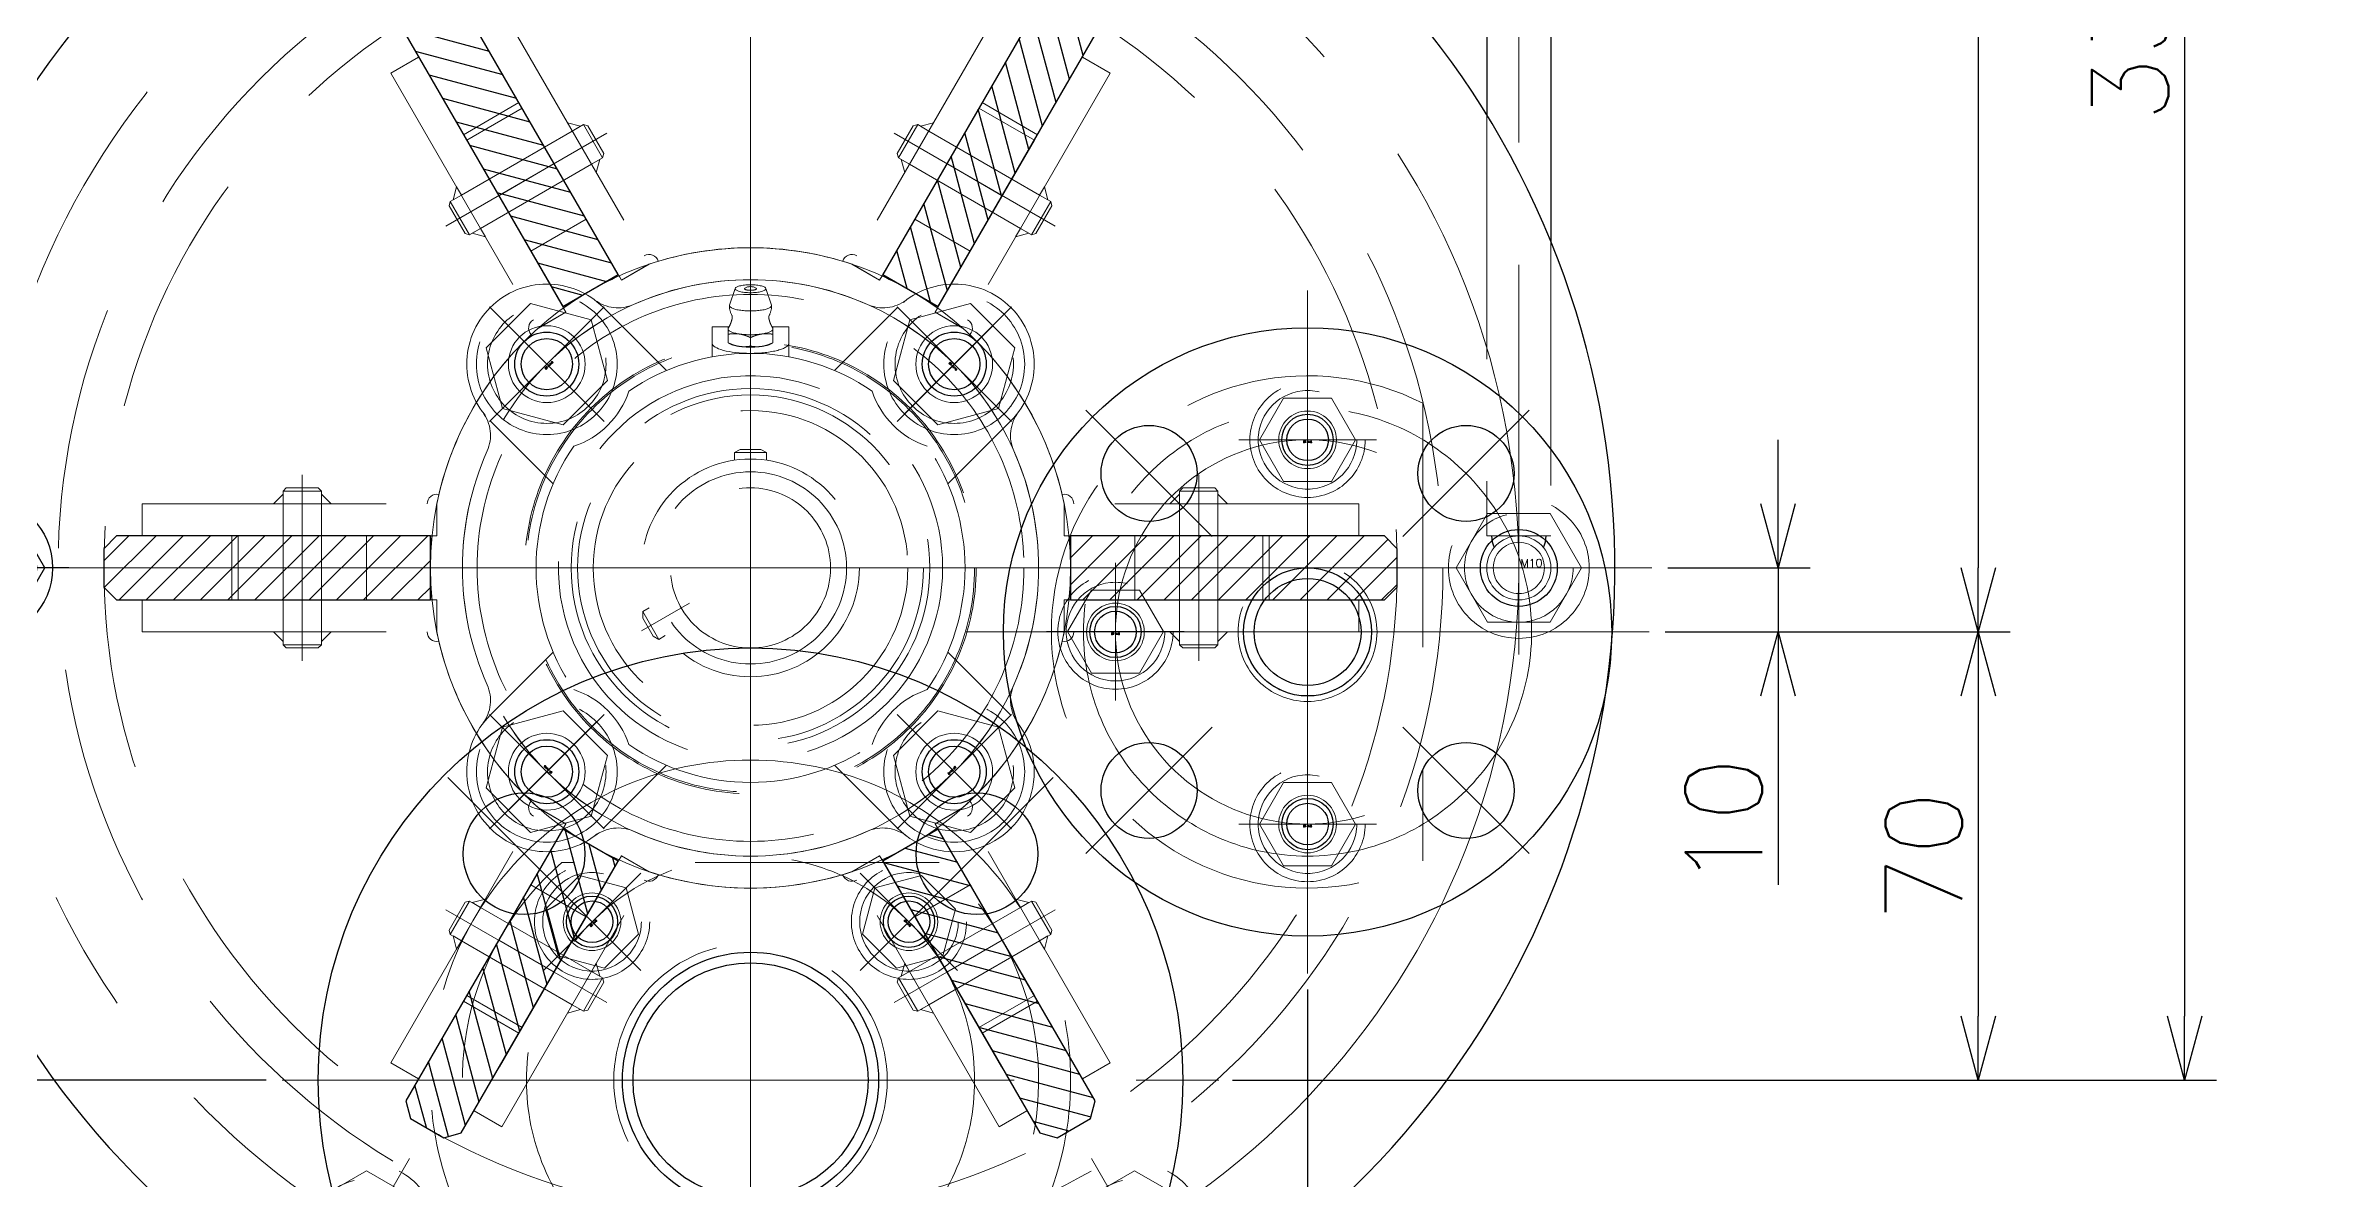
# Model space of a CAD drawing. Header units: millimetres. Extents: x -16130 to 36813, y -8099 to 27484.
# Drawn here: x 19218.2 to 19571.6, y 12844.3 to 13021.3 of the extents above; entities that cross this region are included whole.
import ezdxf
from ezdxf import colors
from ezdxf.entities.mleader import LeaderData, LeaderLine
from ezdxf.enums import TextEntityAlignment as Align
from ezdxf.math import Vec2, Vec3

# ---------------------------------------------------------------- set-up
doc = ezdxf.new("R2010")
doc.units = ezdxf.units.MM
doc.header["$LTSCALE"] = 6
doc.header["$PDMODE"] = 99
doc.header["$PDSIZE"] = 1
doc.linetypes.add('CENTER2', pattern=[28.575, 19.05, -3.175, 3.175, -3.175])
doc.linetypes.add('HIDDEN', pattern=[9.525, 6.35, -3.175])
for name, color, linetype, lineweight in [('01_NORMAL', 7, 'Continuous', 25), ('04_HIDDEN', 2, 'HIDDEN', 13), ('05_CENTER', 4, 'CENTER2', 13), ('08_DIM', 3, 'Continuous', 13)]:
    doc.layers.add(name, color=color, linetype=linetype, lineweight=lineweight)
doc.layers.add('10_DRAFT', color=8, linetype='Continuous', lineweight=0, plot=False)
doc.styles.add('KSS_TXT', font='txt.shx', dxfattribs={"bigfont": 'extfont2.shx'})
doc.styles.add('KSS_TXT_L', font='txt.shx', dxfattribs={"height": 3, "bigfont": 'extfont2.shx'})
doc.styles.get("Standard").update_dxf_attribs({"font": 'txt.shx', "bigfont": 'extfont2.shx'})
doc.dimstyles.new('KSS_DIM', dxfattribs={"dimtxt": 3, "dimasz": 2.5, "dimexe": 1.25, "dimexo": 0.625, "dimtad": 1, "dimdsep": 46, "dimtxsty": 'KSS_TXT', "dimblk": 'OPEN30', "dimcen": 0, "dimazin": 2, "dimtfac": 0.75, "dimtmove": 0, "dimatfit": 3, "dimldrblk": 'OPEN30', "dimfxl": 1, "dimtolj": 1, "dimarcsym": 0})

# ---------------------------------------------------------------- blocks, each defined once
blk = doc.blocks.new('AM_BALLOON1')
at = {"transparency": 16777216}
blk.add_circle((0, 0), 5, dxfattribs=at)
blk.add_attdef('B_NUMBER', text='', height=3, dxfattribs=at).set_placement((0, 0), align=Align.MIDDLE_CENTER)
blk = doc.blocks.new('_OPEN')
at = {"color": 0, "linetype": 'ByBlock'}
for p, q in [((-1, 0.167), (0, 0)), ((0, 0), (-1, -0.167)), ((0, 0), (-1, 0))]:
    blk.add_line(p, q, dxfattribs=at)
blk = doc.blocks.new('A$C44D50F2E_1_1_1')
at = {"layer": '05_CENTER'}
blk.add_line((0, 548.68), (0, 140), dxfattribs=at)
at = {"layer": '10_DRAFT'}
blk.add_line((6, 140), (-6, 140), dxfattribs=at)
blk = doc.blocks.new('A$C4A8F1EB2_1_1_1')
at = {"color": 0}
for centre, radius in [((-31.82, 31.82), 5), ((-31.82, 31.82), 4), ((31.82, 31.82), 5), ((31.82, 31.82), 4), ((87, 20), 4), ((87, 20), 3.25), ((120, 0), 6), ((57, -10), 4), ((57, -10), 3.25), ((-31.82, -31.82), 5), ((-31.82, -31.82), 4), ((31.82, -31.82), 5), ((31.82, -31.82), 4), ((87, -40), 4), ((87, -40), 3.25), ((-24.75, -55.25), 4), ((-24.75, -55.25), 4), ((-24.75, -55.25), 3.25), ((-24.75, -55.25), 3.25), ((24.75, -55.25), 4), ((24.75, -55.25), 4), ((24.75, -55.25), 3.25), ((24.75, -55.25), 3.25)]:
    blk.add_circle(centre, radius, dxfattribs=at)
blk.add_arc((0, 0), 135, 291.7037, 248.2963, dxfattribs=at)
at = {"layer": '04_HIDDEN'}
for centre, radius in [((0, 0), 101), ((0, 0), 35.25), ((87, -10), 10), ((0, -80), 20), ((0, -80), 20)]:
    blk.add_circle(centre, radius, dxfattribs=at)
at = {"layer": '05_CENTER'}
for p, q in [((0, 140.79), (0, -140.79)), ((-25.92, 25.92), (-37.72, 37.72)), ((37.72, 37.72), (25.92, 25.92)), ((87, -46.92), (87, 26.92)), ((-140.79, 0), (140.79, 0)), ((135.66, 0), (129.34, 0)), ((49.96, -10), (100, -10)), ((-25.92, -25.92), (-37.72, -37.72)), ((37.72, -37.72), (25.92, -25.92)), ((-29.94, -50.06), (-19.56, -60.44)), ((-29.94, -50.06), (-19.56, -60.44)), ((29.94, -50.06), (19.56, -60.44)), ((29.94, -50.06), (19.56, -60.44)), ((-40, -80), (40, -80)), ((-40, -80), (40, -80))]:
    blk.add_line(p, q, dxfattribs=at)
for centre, radius in [((0, 0), 120), ((0, 0), 45), ((0, -80), 35), ((0, -80), 35)]:
    blk.add_circle(centre, radius, dxfattribs=at)
blk.add_arc((87, -10), 30, 68.9919, 291.0081, dxfattribs=at)
blk = doc.blocks.new('A$C684B73BF')
at = {"color": 0}
for centre, radius in [((0, 0), 67.5), ((-35.36, 35.36), 9.5), ((35.36, 35.36), 9.5), ((0, 0), 20), ((0, 0), 18.35), ((-35.36, -35.36), 9.5), ((35.36, -35.36), 9.5)]:
    blk.add_circle(centre, radius, dxfattribs=at)
at = {"layer": '04_HIDDEN'}
blk.add_line((29.48, 34), (-29.48, 34), dxfattribs=at)
for centre, radius in [((-24.75, 24.75), 4.5), ((24.75, 24.75), 4.5), ((0, 0), 21.35), ((-24.75, -24.75), 4.5), ((24.75, -24.75), 4.5)]:
    blk.add_circle(centre, radius, dxfattribs=at)
blk.add_arc((0, 0), 45, 130.9261, 49.0739, dxfattribs=at)
at = {"layer": '05_CENTER'}
for p, q in [((0, 73.14), (0, -73.14)), ((-23.43, 23.43), (-47.28, 47.28)), ((23.43, 23.43), (47.28, 47.28)), ((-29.94, 29.94), (-19.56, 19.56)), ((29.94, 29.94), (19.56, 19.56)), ((-73.14, 0), (73.14, 0)), ((-29.94, -29.94), (-19.56, -19.56)), ((29.94, -29.94), (19.56, -19.56)), ((-23.43, -23.43), (-47.28, -47.28)), ((23.43, -23.43), (47.28, -47.28))]:
    blk.add_line(p, q, dxfattribs=at)
for radius in [50, 35]:
    blk.add_circle((0, 0), radius, dxfattribs=at)
blk = doc.blocks.new('A$C67FD2836_1_1_1_1')
at = {"color": 0, "linetype": 'CENTER2'}
for p, q in [((0, -10.75), (0, 10.75)), ((-10.75, 0), (10.75, 0))]:
    blk.add_line(p, q, dxfattribs=at)
at = {"color": 0}
for p, q in [((-7.51, 0), (-3.75, 6.5)), ((-3.75, 6.5), (3.75, 6.5)), ((3.75, 6.5), (7.51, 0)), ((-3.75, -6.5), (-7.51, 0)), ((7.51, 0), (3.75, -6.5)), ((3.75, -6.5), (-3.75, -6.5))]:
    blk.add_line(p, q, dxfattribs=at)
for radius in [9, 7.7]:
    blk.add_circle((0, 0), radius, dxfattribs=at)
at = {"layer": '10_DRAFT', "style": 'KSS_TXT_L'}
blk.add_text('BT-M8', height=0.3, dxfattribs=at).set_placement((-0.69, -0.48))
blk = doc.blocks.new('A$C684BE6B5')
blk.add_blockref('A$C684B73BF', (0, 0))
at = {"layer": '04_HIDDEN'}
for p, rotation in [((-24.75, 24.75), 44.99999999999999), ((24.75, 24.75), 314.9999999999999), ((-24.75, -24.75), 135), ((24.75, -24.75), 225)]:
    blk.add_blockref('A$C67FD2836_1_1_1_1', p, dxfattribs=dict(at, rotation=rotation))
blk = doc.blocks.new('A$C23CC2856_1_1_1')
at = {"color": 0}
for radius in [108.15, 101]:
    blk.add_circle((0, 0), radius, dxfattribs=at)
at = {"layer": '10_DRAFT'}
for p, q in [((0, -5.06), (0, 5.06)), ((5.06, 0), (-5.06, 0))]:
    blk.add_line(p, q, dxfattribs=at)
blk = doc.blocks.new('MUCFC205a')
at = {"color": 0, "linetype": 'CENTER2'}
for p, q in [((0, -50), (0, 50)), ((-24.04, 24.04), (-39.6, 39.6)), ((24.04, 24.04), (39.6, 39.6)), ((50, 0), (-50, 0)), ((-17.05, -9.84), (-9.52, -5.49)), ((-24.04, -24.04), (-39.6, -39.6)), ((24.04, -24.04), (39.6, -39.6))]:
    blk.add_line(p, q, dxfattribs=at)
at = {"color": 0}
for p, q in [((-2.39, 43.64), (-3.29, 41.05)), ((2.39, 43.64), (3.29, 41.05)), ((-13.14, 30.82), (-22.98, 40.66)), ((22.98, 40.66), (13.14, 30.82)), ((-6, 37.65), (-6, 35.11)), ((-6, 37.65), (-3.34, 37.65)), ((-3.38, 37.59), (-3.5, 37.53)), ((-3.5, 36.48), (-3.5, 35.15)), ((0, 34.63), (0, 35.96)), ((3.34, 37.65), (6, 37.65)), ((3.38, 37.59), (3.5, 37.53)), ((3.5, 36.48), (3.5, 35.15)), ((6, 35.11), (6, 37.65)), ((-6, 32.96), (-6, 35.11)), ((-3.1, 34.96), (-3.5, 35.15)), ((3.1, 34.96), (3.5, 35.15)), ((6, 32.96), (6, 35.11)), ((-40.66, 22.98), (-30.82, 13.14)), ((30.82, 13.14), (40.66, 22.98)), ((-1.63, 18.5), (-2.5, 18)), ((2.5, 18), (-2.5, 18)), ((-2.5, 16.82), (-2.5, 18)), ((1.63, 18.5), (-1.63, 18.5)), ((1.63, 18.5), (2.5, 18)), ((2.5, 16.82), (2.5, 18)), ((-15.81, -6.24), (-16.84, -6.83)), ((-16.84, -6.83), (-14.34, -11.17)), ((-16.84, -7.83), (-16.84, -6.83)), ((-16.84, -7.83), (-15.2, -10.67)), ((-13.31, -10.57), (-14.34, -11.17)), ((-30.82, -13.14), (-40.66, -22.98)), ((-15.2, -10.67), (-14.34, -11.17)), ((40.66, -22.98), (30.82, -13.14)), ((-22.98, -40.66), (-13.14, -30.82)), ((13.14, -30.82), (22.98, -40.66))]:
    blk.add_line(p, q, dxfattribs=at)
for centre, radius in [((-31.82, 31.82), 6), ((31.82, 31.82), 6), ((0, 0), 30), ((0, 0), 28), ((0, 0), 27), ((0, 0), 24.57), ((0, 0), 24.57), ((0, 0), 17), ((0, 0), 12.5), ((-31.82, -31.82), 6), ((31.82, -31.82), 6)]:
    blk.add_circle(centre, radius, dxfattribs=at)
for centre, radius, start, end in [((-31.82, 31.82), 12.5, 45, 225), ((0, 0), 45, 66.0482, 113.9518), ((0, 42.34), 1.59, 57.1014, 122.8986), ((31.82, 31.82), 12.5, 315, 135), ((-20.7, 46.61), 6, 233.0704, 293.9518), ((0, 40.98), 3.3, 180, 208.5437), ((0, 40.98), 3.3, 331.4563, 0), ((20.7, 46.61), 6, 246.0482, 306.9296), ((0, 0), 33.5, 90, 124.5508), ((0, 0), 33.5, 55.4492, 90), ((-31.82, 31.82), 13.5, 288.2532, 341.7468), ((31.82, 31.82), 13.5, 198.2532, 251.7468), ((-46.61, 20.7), 6, 336.0482, 36.9296), ((46.61, 20.7), 6, 143.0704, 203.9518), ((0, 0), 45, 156.0482, 203.9518), ((0, 0), 33.5, 145.4492, 214.5508), ((0, 0), 33.5, 325.4492, 34.5508), ((0, 0), 45, 336.0482, 23.9518), ((-46.61, -20.7), 6, 323.0704, 23.9518), ((-31.82, -31.82), 13.5, 18.2532, 71.7468), ((31.82, -31.82), 13.5, 108.2532, 161.7468), ((46.61, -20.7), 6, 156.0482, 216.9296), ((-31.82, -31.82), 12.5, 135, 315), ((31.82, -31.82), 12.5, 225, 45), ((0, 0), 33.5, 235.4492, 304.5508), ((-20.7, -46.61), 6, 66.0482, 126.9296), ((0, 0), 45, 246.0482, 293.9518), ((20.7, -46.61), 6, 53.0704, 113.9518)]:
    blk.add_arc(centre, radius, start, end, dxfattribs=at)
at = {"color": 0, "linetype": 'CENTER2'}
for start, end in [(120.9593, 149.0407), (30.9593, 59.0407), (210.9593, 239.0407), (300.9593, 329.0407)]:
    blk.add_arc((0, 0), 45, start, end, dxfattribs=at)
at = {"color": 0}
blk.add_ellipse((0, 43.59), major_axis=(-2.4, 0), ratio=0.258819, dxfattribs=at)
for centre, major_axis, ratio, start_param, end_param in [((0, 43.59), (0.929, 0), 0.258819, 2.761004, 6.663774), ((0, 40.98), (3.3, 0), 0.258819, 3.052157, 6.372621), ((0, 37.31), (-3.5, 0), 0.258819, 6.132626, 6.283185), ((0, 37.31), (-3.5, 0), 0.258819, 0, 1.047198), ((0, 37.31), (3.5, 0), 0.258819, 4.18879, 5.235988), ((0, 37.31), (3.5, 0), 0.258819, 5.235988, 6.283185), ((0, 37.31), (3.5, 0), 0.258819, 0, 0.150559), ((0, 35.11), (-6, 0), 0.267949, 0, 1.570796), ((0, 35.38), (-3.5, 0), 0.258819, 0.48262, 1.047198), ((0, 35.38), (-3.5, 0), 0.258819, 1.047198, 2.094395), ((0, 35.11), (-6, 0), 0.267949, 1.570796, 3.141593), ((0, 35.38), (-3.5, 0), 0.258819, 2.094395, 2.658973)]:
    blk.add_ellipse(centre, major_axis=major_axis, ratio=ratio, start_param=start_param, end_param=end_param, dxfattribs=at)
for points, knots in [([(-2.85, 39.04), (-2.87, 38.91), (-2.91, 38.79), (-2.97, 38.55), (-3.01, 38.43), (-3.09, 38.21), (-3.13, 38.1), (-3.22, 37.9), (-3.27, 37.8), (-3.36, 37.62), (-3.41, 37.53), (-3.46, 37.44)], [3.19538698, 3.19538698, 3.19538698, 3.19538698, 3.21474001, 3.21474001, 3.23409304, 3.23409304, 3.25344607, 3.25344607, 3.2727991, 3.2727991, 3.29215213, 3.29215213, 3.29215213, 3.29215213]), ([(-2.9, 39.4), (-2.89, 39.39), (-2.88, 39.37), (-2.87, 39.33), (-2.86, 39.3), (-2.85, 39.25), (-2.84, 39.23), (-2.84, 39.17), (-2.84, 39.15), (-2.84, 39.09), (-2.84, 39.06), (-2.85, 39.04)], [3.0017286, 3.0017286, 3.0017286, 3.0017286, 3.0404603, 3.0404603, 3.079192, 3.079192, 3.1179236, 3.1179236, 3.1566553, 3.1566553, 3.195387, 3.195387, 3.195387, 3.195387]), ([(2.85, 39.04), (2.84, 39.06), (2.84, 39.09), (2.84, 39.15), (2.84, 39.17), (2.84, 39.23), (2.85, 39.25), (2.86, 39.3), (2.87, 39.33), (2.88, 39.37), (2.89, 39.39), (2.9, 39.4)], [6.229391, 6.229391, 6.229391, 6.229391, 6.2681226, 6.2681226, 6.3068543, 6.3068543, 6.345586, 6.345586, 6.3843177, 6.3843177, 6.4230493, 6.4230493, 6.4230493, 6.4230493]), ([(3.46, 37.44), (3.41, 37.53), (3.36, 37.62), (3.27, 37.8), (3.22, 37.9), (3.13, 38.1), (3.09, 38.21), (3.01, 38.43), (2.97, 38.55), (2.91, 38.79), (2.87, 38.91), (2.85, 39.04)], [6.13262583, 6.13262583, 6.13262583, 6.13262583, 6.15197886, 6.15197886, 6.17133189, 6.17133189, 6.19068492, 6.19068492, 6.21003795, 6.21003795, 6.22939098, 6.22939098, 6.22939098, 6.22939098])]:
    blk.add_open_spline(points, degree=3, knots=knots, dxfattribs=at)
for points, weights in [([(-3.5, 37.31), (-3.5, 37.53), (-3.5, 37.53)], [1, 1.06569749337, 1.06692339932]), ([(-3.5, 36.48), (-3.5, 37.06), (-3.5, 37.31)], [1.06657306684, 1.07194812406, 1]), ([(-1.75, 36.52), (-2.56, 36.64), (-3.5, 36.48)], [1, 1.07194812406, 1.06657306684]), ([(0, 35.96), (-0.94, 36.4), (-1.75, 36.52)], [1.06657306684, 1.07194812406, 1]), ([(1.75, 36.52), (0.94, 36.4), (0, 35.96)], [1, 1.07194812406, 1.06657306684]), ([(3.5, 36.48), (2.56, 36.64), (1.75, 36.52)], [1.06657306684, 1.07194812406, 1]), ([(3.5, 37.53), (3.5, 37.53), (3.5, 37.31)], [1.06692339932, 1.06569749337, 1]), ([(3.5, 37.31), (3.5, 37.06), (3.5, 36.48)], [1, 1.07194812406, 1.06657306684]), ([(-3.5, 35.15), (-3.5, 35.15), (-3.5, 35.15)], [1.06692339932, 1.0670400352, 1.06657306684]), ([(-3.5, 35.15), (-2.56, 34.71), (-1.75, 34.59)], [1.06657306684, 1.07194812406, 1]), ([(-1.75, 34.59), (-0.94, 34.47), (0, 34.63)], [1, 1.07194812406, 1.06657306684]), ([(0, 34.63), (0.94, 34.47), (1.75, 34.59)], [1.06657306684, 1.07194812406, 1]), ([(1.75, 34.59), (2.56, 34.71), (3.5, 35.15)], [1, 1.07194812406, 1.06657306684]), ([(3.5, 35.15), (3.5, 35.15), (3.5, 35.15)], [1.06657306684, 1.0670400352, 1.06692339932])]:
    blk.add_rational_spline(points, weights, degree=2, dxfattribs=at)
at = {"layer": '04_HIDDEN', "color": 0}
blk.add_circle((0, 0), 35, dxfattribs=at)
blk = doc.blocks.new('A$C491655AE_1_1_1_1')
at = {"color": 0, "linetype": 'CENTER2'}
for p, q in [((0, -12.64), (0, 12.64)), ((-12.64, 0), (12.64, 0))]:
    blk.add_line(p, q, dxfattribs=at)
at = {"color": 0}
for p, q in [((-9.81, 0), (-4.91, 8.5)), ((-4.91, 8.5), (4.91, 8.5)), ((4.91, 8.5), (9.81, 0)), ((-4.91, -8.5), (-9.81, 0)), ((9.81, 0), (4.91, -8.5)), ((4.91, -8.5), (-4.91, -8.5))]:
    blk.add_line(p, q, dxfattribs=at)
for radius in [11, 9.25]:
    blk.add_circle((0, 0), radius, dxfattribs=at)
at = {"layer": '10_DRAFT', "style": 'KSS_TXT_L'}
blk.add_text('BT-M10', height=0.3, dxfattribs=at).set_placement((-0.7, -0.54))
blk = doc.blocks.new('A$C684BE7D9')
at = {"color": 4}
blk.add_blockref('MUCFC205a', (0, 0), dxfattribs=at)
for p, rotation in [((-31.82, 31.82), 44.99999999999999), ((31.82, 31.82), 315), ((-31.82, -31.82), 135), ((31.82, -31.82), 225)]:
    blk.add_blockref('A$C491655AE_1_1_1_1', p, dxfattribs=dict(rotation=rotation))
blk = doc.blocks.new('A$C1B8C3DF9_1_1_1')
at = {"color": 0}
for p, q in [((-27.84, 68.22), (-26.11, 69.22)), ((-26.11, 69.22), (-23.11, 64.02)), ((-25.42, 69.04), (-26.11, 69.22)), ((-25.42, 69.04), (-22.92, 64.71)), ((25.42, 69.04), (22.92, 64.71)), ((26.11, 69.22), (23.11, 64.02)), ((25.42, 69.04), (26.11, 69.22)), ((27.84, 68.22), (26.11, 69.22)), ((-23.11, 64.02), (-24.84, 63.02)), ((-23.11, 64.02), (-22.92, 64.71)), ((23.11, 64.02), (22.92, 64.71)), ((23.11, 64.02), (24.84, 63.02)), ((-47.08, 56.54), (-46.89, 57.22)), ((-45.16, 58.22), (-46.89, 57.22)), ((-46.89, 57.22), (-43.89, 52.02)), ((46.89, 57.22), (43.89, 52.02)), ((45.16, 58.22), (46.89, 57.22)), ((47.08, 56.54), (46.89, 57.22)), ((-47.08, 56.54), (-44.58, 52.21)), ((-43.89, 52.02), (-42.16, 53.02)), ((43.89, 52.02), (42.16, 53.02)), ((47.08, 56.54), (44.58, 52.21)), ((-43.89, 52.02), (-44.58, 52.21)), ((43.89, 52.02), (44.58, 52.21)), ((-20.17, 44.94), (-15.88, 47.41)), ((20.17, 44.94), (15.88, 47.41)), ((-20.54, 45.58), (-20.17, 44.94)), ((20.54, 45.58), (20.17, 44.94)), ((-28.83, 39.94), (-33.12, 37.46)), ((-29.2, 40.58), (-28.83, 39.94)), ((29.2, 40.58), (28.83, 39.94)), ((28.83, 39.94), (33.12, 37.46)), ((-72.5, 12.5), (-73, 12)), ((-73, 10), (-73, 12)), ((-73, 12), (-67, 12)), ((-72.5, 12.5), (-67.5, 12.5)), ((-67, 12), (-67.5, 12.5)), ((-67, 12), (-67, 10)), ((67, 12), (67.5, 12.5)), ((73, 12), (67, 12)), ((67, 12), (67, 10)), ((72.5, 12.5), (67.5, 12.5)), ((72.5, 12.5), (73, 12)), ((73, 10), (73, 12)), ((-49, 5), (-49, 9.95)), ((49, 5), (49, 9.95)), ((-49.75, 5), (-49, 5)), ((49.75, 5), (49, 5)), ((-49.75, -5), (-49, -5)), ((-49, -5), (-49, -9.95)), ((49.75, -5), (49, -5)), ((49, -5), (49, -9.95)), ((-73, -10), (-73, -12)), ((-67, -12), (-67, -10)), ((67, -12), (67, -10)), ((73, -10), (73, -12)), ((-72.5, -12.5), (-73, -12)), ((-73, -12), (-67, -12)), ((-72.5, -12.5), (-67.5, -12.5)), ((-67, -12), (-67.5, -12.5)), ((73, -12), (67, -12)), ((67, -12), (67.5, -12.5)), ((72.5, -12.5), (67.5, -12.5)), ((72.5, -12.5), (73, -12)), ((-28.83, -39.94), (-33.12, -37.46)), ((28.83, -39.94), (33.12, -37.46)), ((-29.2, -40.58), (-28.83, -39.94)), ((29.2, -40.58), (28.83, -39.94)), ((-20.54, -45.58), (-20.17, -44.94)), ((-20.17, -44.94), (-15.88, -47.41)), ((20.17, -44.94), (15.88, -47.41)), ((20.54, -45.58), (20.17, -44.94)), ((-47.08, -56.54), (-44.58, -52.21)), ((-46.89, -57.22), (-43.89, -52.02)), ((-43.89, -52.02), (-44.58, -52.21)), ((-43.89, -52.02), (-42.16, -53.02)), ((43.89, -52.02), (42.16, -53.02)), ((46.89, -57.22), (43.89, -52.02)), ((43.89, -52.02), (44.58, -52.21)), ((47.08, -56.54), (44.58, -52.21)), ((-47.08, -56.54), (-46.89, -57.22)), ((47.08, -56.54), (46.89, -57.22)), ((-45.16, -58.22), (-46.89, -57.22)), ((45.16, -58.22), (46.89, -57.22)), ((-23.11, -64.02), (-24.84, -63.02)), ((23.11, -64.02), (24.84, -63.02)), ((-26.11, -69.22), (-23.11, -64.02)), ((-25.42, -69.04), (-22.92, -64.71)), ((-23.11, -64.02), (-22.92, -64.71)), ((23.11, -64.02), (22.92, -64.71)), ((25.42, -69.04), (22.92, -64.71)), ((26.11, -69.22), (23.11, -64.02)), ((-27.84, -68.22), (-26.11, -69.22)), ((-25.42, -69.04), (-26.11, -69.22)), ((25.42, -69.04), (26.11, -69.22)), ((27.84, -68.22), (26.11, -69.22))]:
    blk.add_line(p, q, dxfattribs=at)
for points in [[(-15.84, 47.44), (-20.17, 44.94), (-43.17, 84.77), (-38.84, 87.27)], [(15.84, 47.44), (20.17, 44.94), (43.17, 84.77), (38.84, 87.27)], [(-33.16, 37.44), (-28.83, 39.94), (-51.83, 79.77), (-56.16, 77.27)], [(33.16, 37.44), (28.83, 39.94), (51.83, 79.77), (56.16, 77.27)], [(-49, 10), (-49, 5), (-95, 5), (-95, 10)], [(49, 10), (49, 5), (95, 5), (95, 10)], [(-49, -10), (-49, -5), (-95, -5), (-95, -10)], [(49, -10), (49, -5), (95, -5), (95, -10)], [(-33.16, -37.44), (-28.83, -39.94), (-51.83, -79.77), (-56.16, -77.27)], [(33.16, -37.44), (28.83, -39.94), (51.83, -79.77), (56.16, -77.27)], [(-15.84, -47.44), (-20.17, -44.94), (-43.17, -84.77), (-38.84, -87.27)], [(15.84, -47.44), (20.17, -44.94), (43.17, -84.77), (38.84, -87.27)]]:
    blk.add_lwpolyline(points, close=True, dxfattribs=at)
blk.add_circle((0, 0), 12.5, dxfattribs=at)
for start, end in [(71.4783, 108.5217), (114.2613, 125.7387), (54.2613, 65.7387), (131.4783, 168.5217), (11.4783, 48.5217), (174.2613, 185.7387), (354.2613, 5.7387), (191.4783, 228.5217), (311.4783, 348.5217), (234.2613, 245.7387), (294.2613, 305.7387), (251.4783, 288.5217)]:
    blk.add_arc((0, 0), 50, start, end, dxfattribs=at)
at = {"layer": '04_HIDDEN'}
for p, q in [((-27.84, 68.22), (-45.16, 58.22)), ((45.16, 58.22), (27.84, 68.22)), ((-24.84, 63.02), (-42.16, 53.02)), ((42.16, 53.02), (24.84, 63.02)), ((-73, 10), (-73, -10)), ((-67, 10), (-67, -10)), ((67, -10), (67, 10)), ((73, -10), (73, 10)), ((-42.16, -53.02), (-24.84, -63.02)), ((24.84, -63.02), (42.16, -53.02)), ((-45.16, -58.22), (-27.84, -68.22)), ((27.84, -68.22), (45.16, -58.22))]:
    blk.add_line(p, q, dxfattribs=at)
for points in [[(-25.67, 54.46), (-35.67, 71.78), (-44.33, 66.78), (-34.33, 49.46)], [(34.33, 49.46), (44.33, 66.78), (35.67, 71.78), (25.67, 54.46)], [(-60, 5), (-80, 5), (-80, -5), (-60, -5)], [(60, -5), (80, -5), (80, 5), (60, 5)], [(-34.33, -49.46), (-44.33, -66.78), (-35.67, -71.78), (-25.67, -54.46)], [(25.67, -54.46), (35.67, -71.78), (44.33, -66.78), (34.33, -49.46)]]:
    blk.add_lwpolyline(points, close=True, dxfattribs=at)
for radius in [42.7, 15]:
    blk.add_circle((0, 0), radius, dxfattribs=at)
at = {"layer": '05_CENTER'}
for p, q in [((-47.56, 53.37), (-22.44, 67.88)), ((22.44, 67.88), (47.56, 53.37)), ((0, -57.56), (0, 57.56)), ((-70, -14.51), (-70, 14.51)), ((70, 14.51), (70, -14.51)), ((101.89, 0), (-101.89, 0)), ((-22.44, -67.88), (-47.56, -53.37)), ((47.56, -53.37), (22.44, -67.88))]:
    blk.add_line(p, q, dxfattribs=at)
at = {"layer": '08_DIM'}
for points in [[(-27.84, 68.22), (-28.59, 69.52), (-28.59, 69.52), (-26.54, 68.97)], [(27.84, 68.22), (28.59, 69.52), (28.59, 69.52), (26.54, 68.97)], [(-24.84, 63.02), (-24.09, 61.72), (-24.09, 61.72), (-23.54, 63.77)], [(24.84, 63.02), (24.09, 61.72), (24.09, 61.72), (23.54, 63.77)], [(-45.16, 58.22), (-45.91, 59.52), (-45.91, 59.52), (-46.46, 57.47)], [(45.16, 58.22), (45.91, 59.52), (45.91, 59.52), (46.46, 57.47)], [(-42.16, 53.02), (-41.41, 51.72), (-41.41, 51.72), (-43.46, 52.27)], [(42.16, 53.02), (41.41, 51.72), (41.41, 51.72), (43.46, 52.27)], [(-73, 10), (-74.5, 10), (-74.5, 10), (-73, 11.5)], [(-67, 10), (-65.5, 10), (-65.5, 10), (-67, 11.5)], [(67, 10), (65.5, 10), (65.5, 10), (67, 11.5)], [(73, 10), (74.5, 10), (74.5, 10), (73, 11.5)], [(-73, -10), (-74.5, -10), (-74.5, -10), (-73, -11.5)], [(-67, -10), (-65.5, -10), (-65.5, -10), (-67, -11.5)], [(67, -10), (65.5, -10), (65.5, -10), (67, -11.5)], [(73, -10), (74.5, -10), (74.5, -10), (73, -11.5)], [(-42.16, -53.02), (-41.41, -51.72), (-41.41, -51.72), (-43.46, -52.27)], [(42.16, -53.02), (41.41, -51.72), (41.41, -51.72), (43.46, -52.27)], [(-45.16, -58.22), (-45.91, -59.52), (-45.91, -59.52), (-46.46, -57.47)], [(45.16, -58.22), (45.91, -59.52), (45.91, -59.52), (46.46, -57.47)], [(-24.84, -63.02), (-24.09, -61.72), (-24.09, -61.72), (-23.54, -63.77)], [(24.84, -63.02), (24.09, -61.72), (24.09, -61.72), (23.54, -63.77)], [(-27.84, -68.22), (-28.59, -69.52), (-28.59, -69.52), (-26.54, -68.97)], [(27.84, -68.22), (28.59, -69.52), (28.59, -69.52), (26.54, -68.97)]]:
    blk.add_lwpolyline(points, close=True, dxfattribs=at)
for centre, start, end in [((-15.84, 47.44), 17.2275, 119.9995), ((15.84, 47.44), 60.0005, 162.7725), ((-33.16, 37.44), 120.0005, 222.7725), ((33.16, 37.44), 317.2275, 59.9995), ((-49, 10), 77.2275, 179.9995), ((49, 10), 0.0005, 102.7725), ((-49, -10), 180.0005, 282.7725), ((49, -10), 257.2275, 359.9995), ((-33.16, -37.44), 137.2275, 239.9995), ((33.16, -37.44), 300.0005, 42.7725), ((-15.84, -47.44), 240.0005, 342.7725), ((15.84, -47.44), 197.2275, 299.9995)]:
    blk.add_arc(centre, 1.5, start, end, dxfattribs=at)
blk = doc.blocks.new('A$C684A6939')
at = {"layer": '01_NORMAL'}
h = blk.add_hatch(dxfattribs=at)
h.set_pattern_fill('_USER', color=0, scale=3, angle=45, style=0, pattern_type=0)
h.set_pattern_definition([(45, (-20235.0703, -17777.576), (-2.12132034, 2.12132034), [])])
h.paths.add_polyline_path([(-29, 5), (-31, 3), (-31, 0), (-11, 0), (-11, 5)])
h.paths.add_polyline_path([(-31, -3), (-29, -5), (-11, -5), (-11, 0), (-31, 0)])
h.paths.add_polyline_path([(0, 0), (-11, 0), (-11, -5), (0, -5)])
h.paths.add_polyline_path([(0, 0), (0, 5), (-11, 5), (-11, 0)])
h.paths.add_polyline_path([(20, 5), (0, 5), (0, 0), (20, 0, -0.000323), (20, 0.06)])
h.paths.add_polyline_path([(20, -5), (20, -0.06, -0.000323), (20, 0), (0, 0), (0, -5)])
at = {"color": 0}
blk.add_lwpolyline([(20, 5), (-29, 5), (-31, 3), (-31, -3), (-29, -5), (20, -5)], close=True, dxfattribs=at)
at = {"layer": '04_HIDDEN', "color": 0}
blk.add_line((-11, 5), (-11, -5), dxfattribs=at)
at = {"layer": '10_DRAFT'}
blk.add_line((0, 5), (0, -5), dxfattribs=at)
blk = doc.blocks.new('A$C684A6AA0')
at = {"layer": '10_DRAFT'}
for p, q in [((0, -6.48), (0, 6.48)), ((-6.48, 0), (6.48, 0))]:
    blk.add_line(p, q, dxfattribs=at)
blk.add_circle((0, 0), 50, dxfattribs=at)
at = {"color": 6}
for p, rotation in [((-35, 60.62), 299.9999999999999), ((35, 60.62), 239.9999999999999), ((70, 0), 180), ((-35, -60.62), 60.00000000000001), ((35, -60.62), 120)]:
    blk.add_blockref('A$C684A6939', p, dxfattribs=dict(at, rotation=rotation))
blk.add_blockref('A$C684A6939', (-70, 0), dxfattribs=at)
blk = doc.blocks.new('A$C684CCBCE')
blk.add_blockref('A$C1B8C3DF9_1_1_1', (0, 0))
at = {"layer": '01_NORMAL'}
blk.add_blockref('A$C684A6AA0', (0, 0), dxfattribs=at)
blk = doc.blocks.new('A$C684B72EF')
at = {"color": 0}
for centre, radius in [((0, 0), 47.5), ((-24.75, 24.75), 7.5), ((24.75, 24.75), 7.5), ((0, 0), 10), ((0, 0), 8.35), ((-24.75, -24.75), 7.5), ((24.75, -24.75), 7.5)]:
    blk.add_circle(centre, radius, dxfattribs=at)
at = {"layer": '04_HIDDEN'}
blk.add_line((18, 35.72), (18, -35.72), dxfattribs=at)
for centre, radius in [((0, 30), 4.5), ((0, 0), 10.85), ((-30, 0), 4.5), ((0, -30), 4.5)]:
    blk.add_circle(centre, radius, dxfattribs=at)
blk.add_arc((0, 0), 40, 63.2563, 296.7437, dxfattribs=at)
at = {"layer": '05_CENTER'}
for p, q in [((0, -53.33), (0, 53.33)), ((-14.89, 14.89), (-34.61, 34.61)), ((14.89, 14.89), (34.61, 34.61)), ((-53.33, 0), (53.33, 0)), ((-14.89, -14.89), (-34.61, -34.61)), ((14.89, -14.89), (34.61, -34.61))]:
    blk.add_line(p, q, dxfattribs=at)
blk.add_circle((0, 0), 35, dxfattribs=at)
blk.add_arc((0, 0), 30, 68.9919, 291.0081, dxfattribs=at)
blk = doc.blocks.new('A$C684CCCB5')
blk.add_blockref('A$C684B72EF', (0, 0))
at = {"layer": '04_HIDDEN', "rotation": 359.9999999999999}
for p in [(0, 30), (-30, 0.05), (0, -30)]:
    blk.add_blockref('A$C67FD2836_1_1_1_1', p, dxfattribs=at)
blk = doc.blocks.new('A$C68084CB7_1_1_1')
at = {"color": 0}
for p, q in [((-5, 215), (-5, 50.99)), ((5, 215), (-5, 215)), ((-4.19, 215), (-4.19, 175)), ((4.19, 215), (4.19, 175)), ((5, 215), (5, 70.71)), ((5, 175), (-5, 175))]:
    blk.add_line(p, q, dxfattribs=at)
at = {"layer": '04_HIDDEN'}
for p, q in [((5, 70.71), (5, 5)), ((-5, 50.99), (-5, 5)), ((5, 5), (-5, 5))]:
    blk.add_line(p, q, dxfattribs=at)
at = {"layer": '05_CENTER'}
for p, q in [((0, 218.8), (0, -8.49)), ((0, 196.64), (0, 173.31))]:
    blk.add_line(p, q, dxfattribs=at)
blk = doc.blocks.new('10b_2_1_1')
at = {"color": 0, "linetype": 'CENTER2'}
for p, q in [((0, -13.51), (0, 13.51)), ((13.51, 0), (-13.51, 0))]:
    blk.add_line(p, q, dxfattribs=at)
at = {"color": 0}
for p, q in [((-4.9, 8.49), (-9.8, 0)), ((-4.9, 8.49), (4.9, 8.49)), ((9.8, 0), (4.9, 8.49)), ((-9.8, 0), (-4.9, -8.49)), ((4.9, -8.49), (9.8, 0)), ((-4.9, -8.49), (4.9, -8.49))]:
    blk.add_line(p, q, dxfattribs=at)
for radius in [11, 8.49, 5, 4]:
    blk.add_circle((0, 0), radius, dxfattribs=at)
at = {"layer": '10_DRAFT', "style": 'KSS_TXT'}
blk.add_text('M10', height=1.25, dxfattribs=at).set_placement((0.26, 0.12))
blk = doc.blocks.new('A$C684CCD7E')
at = {"color": 3}
for start, end in [(179.9914, 205.2366), (334.7634, 0.0086)]:
    blk.add_arc((120, 5), 4.26, start, end, dxfattribs=at)
at = {"layer": '04_HIDDEN'}
blk.add_circle((120, 0), 5, dxfattribs=at)
at = {"layer": '10_DRAFT'}
for p, q in [((0, -8.78), (0, 8.78)), ((-8.78, 0), (8.78, 0))]:
    blk.add_line(p, q, dxfattribs=at)
at = {"xscale": -1}
blk.add_blockref('A$C68084CB7_1_1_1', (120, 0), dxfattribs=at)
for p, rotation in [((-68.85, 98.29), 35.00000000000597), ((68.86, 98.28), 324.9999999999977)]:
    blk.add_blockref('10b_2_1_1', p, dxfattribs=dict(rotation=rotation))
blk.add_blockref('10b_2_1_1', (-120, 0))
at = {"layer": '04_HIDDEN'}
blk.add_blockref('10b_2_1_1', (120, 0), dxfattribs=at)
for p, rotation in [((-60, -103.92), 150.0000000000075), ((60, -103.92), 210.0000000000022)]:
    blk.add_blockref('10b_2_1_1', p, dxfattribs=dict(at, rotation=rotation))
blk = doc.blocks.new('_Open30')
at = {"color": 0, "linetype": 'ByBlock', "lineweight": -2}
for p, q in [((-1, 0.268), (0, 0)), ((0, 0), (-1, -0.268)), ((0, 0), (-1, 0))]:
    blk.add_line(p, q, dxfattribs=at)
blk = doc.blocks.new('*D4012')
at = {"layer": '08_DIM', "color": 0, "lineweight": -2, "transparency": 16777216}
for p, q in [((19488.85, 12949.69), (19488.85, 12959.69)), ((19471.66, 12939.69), (19493.85, 12939.69)), ((19488.85, 12939.69), (19488.85, 12929.69)), ((19471.2, 12929.69), (19493.85, 12929.69)), ((19488.85, 12919.69), (19488.85, 12890.19))]:
    blk.add_line(p, q, dxfattribs=at)
at = {"layer": 'Defpoints', "color": 0, "transparency": 16777216}
for p in [(19469.16, 12939.69), (19468.7, 12929.69), (19488.85, 12929.69)]:
    blk.add_point(p, dxfattribs=at)
at = {"layer": '08_DIM', "color": 0, "lineweight": -2, "transparency": 16777216, "xscale": 10, "yscale": 10, "zscale": 10}
for p, rotation in [((19488.85, 12939.69), 270), ((19488.85, 12929.69), 90)]:
    blk.add_blockref('_Open30', p, dxfattribs=dict(at, rotation=rotation))
at = {"layer": '08_DIM', "color": 0, "transparency": 16777216, "insert": (19480.35, 12899.94), "char_height": 12, "attachment_point": 5, "rotation": 90, "style": 'KSS_TXT'}
blk.add_mtext('\\A1;10', dxfattribs=at)
blk = doc.blocks.new('*D4013')
at = {"layer": '08_DIM', "color": 0, "lineweight": -2, "transparency": 16777216}
for p, q in [((19415.37, 12873.86), (19415.37, 12767.07)), ((19328.37, 12784.05), (19328.37, 12767.07)), ((19338.37, 12772.07), (19405.37, 12772.07))]:
    blk.add_line(p, q, dxfattribs=at)
at = {"layer": 'Defpoints', "color": 0, "transparency": 16777216}
for p in [(19415.37, 12876.36), (19328.37, 12786.55), (19415.37, 12772.07)]:
    blk.add_point(p, dxfattribs=at)
at = {"layer": '08_DIM', "color": 0, "lineweight": -2, "transparency": 16777216, "xscale": 10, "yscale": 10, "zscale": 10, "rotation": 180}
blk.add_blockref('_Open30', (19328.37, 12772.07), dxfattribs=at)
at = {"layer": '08_DIM', "color": 0, "lineweight": -2, "transparency": 16777216, "xscale": 10, "yscale": 10, "zscale": 10}
blk.add_blockref('_Open30', (19415.37, 12772.07), dxfattribs=at)
at = {"layer": '08_DIM', "color": 0, "transparency": 16777216, "insert": (19371.87, 12780.57), "char_height": 12, "attachment_point": 5, "style": 'KSS_TXT'}
blk.add_mtext('\\A1;87', dxfattribs=at)
blk = doc.blocks.new('*D4014')
at = {"layer": '08_DIM', "color": 0, "lineweight": -2, "transparency": 16777216}
for p, q in [((19185.08, 12939.69), (19163.75, 12939.69)), ((19168.75, 12929.69), (19168.75, 12869.69)), ((19252.73, 12859.69), (19163.75, 12859.69))]:
    blk.add_line(p, q, dxfattribs=at)
at = {"layer": 'Defpoints', "color": 0, "transparency": 16777216}
for p in [(19187.58, 12939.69), (19168.75, 12859.69), (19255.23, 12859.69)]:
    blk.add_point(p, dxfattribs=at)
at = {"layer": '08_DIM', "color": 0, "lineweight": -2, "transparency": 16777216, "xscale": 10, "yscale": 10, "zscale": 10}
for p, rotation in [((19168.75, 12939.69), 90), ((19168.75, 12859.69), 270)]:
    blk.add_blockref('_Open30', p, dxfattribs=dict(at, rotation=rotation))
at = {"layer": '08_DIM', "color": 0, "transparency": 16777216, "insert": (19160.25, 12899.69), "char_height": 12, "attachment_point": 5, "rotation": 90, "style": 'KSS_TXT'}
blk.add_mtext('\\A1;80', dxfattribs=at)
blk = doc.blocks.new('*D4020')
at = {"layer": '08_DIM', "color": 0, "lineweight": -2, "transparency": 16777216}
for p, q in [((19384.2, 13189.69), (19557.34, 13189.69)), ((19552.34, 13179.69), (19552.34, 12869.69)), ((19403.65, 12859.69), (19557.34, 12859.69))]:
    blk.add_line(p, q, dxfattribs=at)
at = {"layer": 'Defpoints', "color": 0, "transparency": 16777216}
for p in [(19381.7, 13189.69), (19401.15, 12859.69), (19552.34, 12859.69)]:
    blk.add_point(p, dxfattribs=at)
at = {"layer": '08_DIM', "color": 0, "lineweight": -2, "transparency": 16777216, "xscale": 10, "yscale": 10, "zscale": 10}
for p, rotation in [((19552.34, 13189.69), 90), ((19552.34, 12859.69), 270)]:
    blk.add_blockref('_Open30', p, dxfattribs=dict(at, rotation=rotation))
at = {"layer": '08_DIM', "color": 0, "transparency": 16777216, "insert": (19543.84, 13024.69), "char_height": 12, "attachment_point": 5, "rotation": 90, "style": 'KSS_TXT'}
blk.add_mtext('\\A1;330', dxfattribs=at)
blk = doc.blocks.new('*D4021')
at = {"layer": '08_DIM', "color": 0, "lineweight": -2, "transparency": 16777216}
for p, q in [((19384.2, 13189.69), (19525.12, 13189.69)), ((19520.12, 13179.69), (19520.12, 12939.69)), ((19471.2, 12929.69), (19525.12, 12929.69))]:
    blk.add_line(p, q, dxfattribs=at)
at = {"layer": 'Defpoints', "color": 0, "transparency": 16777216}
for p in [(19381.7, 13189.69), (19468.7, 12929.69), (19520.12, 12929.69)]:
    blk.add_point(p, dxfattribs=at)
at = {"layer": '08_DIM', "color": 0, "lineweight": -2, "transparency": 16777216, "xscale": 10, "yscale": 10, "zscale": 10}
for p, rotation in [((19520.12, 13189.69), 90), ((19520.12, 12929.69), 270)]:
    blk.add_blockref('_Open30', p, dxfattribs=dict(at, rotation=rotation))
at = {"layer": '08_DIM', "color": 0, "transparency": 16777216, "insert": (19511.62, 13059.69), "char_height": 12, "attachment_point": 5, "rotation": 90, "style": 'KSS_TXT'}
blk.add_mtext('\\A1;260', dxfattribs=at)
blk = doc.blocks.new('*D4022')
at = {"layer": '08_DIM', "color": 0, "lineweight": -2, "transparency": 16777216}
for p, q in [((19471.2, 12929.69), (19525.12, 12929.69)), ((19520.12, 12919.69), (19520.12, 12869.69)), ((19404.01, 12859.69), (19525.12, 12859.69))]:
    blk.add_line(p, q, dxfattribs=at)
at = {"layer": 'Defpoints', "color": 0, "transparency": 16777216}
for p in [(19468.7, 12929.69), (19401.51, 12859.69), (19520.12, 12859.69)]:
    blk.add_point(p, dxfattribs=at)
at = {"layer": '08_DIM', "color": 0, "lineweight": -2, "transparency": 16777216, "xscale": 10, "yscale": 10, "zscale": 10}
for p, rotation in [((19520.12, 12929.69), 90), ((19520.12, 12859.69), 270)]:
    blk.add_blockref('_Open30', p, dxfattribs=dict(at, rotation=rotation))
at = {"layer": '08_DIM', "color": 0, "transparency": 16777216, "insert": (19511.62, 12894.69), "char_height": 12, "attachment_point": 5, "rotation": 90, "style": 'KSS_TXT'}
blk.add_mtext('\\A1;70', dxfattribs=at)

msp = doc.modelspace()

# ---------------------------------------------------------------- block references
for name, p in [('A$C44D50F2E_1_1_1', (19328.36878, 12799.68937)), ('A$C684CCD7E', (19328.36931, 12939.68969)), ('A$C4A8F1EB2_1_1_1', (19328.37052, 12939.68969)), ('A$C684CCCB5', (19415.37056, 12929.68968)), ('A$C684BE6B5', (19328.37054, 12859.68969))]:
    msp.add_blockref(name, p)
at = {"layer": '04_HIDDEN'}
for name, p in [('A$C23CC2856_1_1_1', (19328.37048, 12939.68969)), ('A$C684CCBCE', (19328.37048, 12939.69036)), ('A$C684BE7D9', (19328.37048, 12939.68969))]:
    msp.add_blockref(name, p, dxfattribs=at)

# ---------------------------------------------------------------- dimensions: what is measured, and where the dimension line sits
at = {"layer": '08_DIM'}
for base, p1, p2, picture, middle in [((19552.33893, 12859.68937), (19381.70016, 13189.68937), (19401.14664, 12859.68937), '*D4020', (19543.83893, 13024.68937)), ((19520.11751, 12929.68968), (19381.70016, 13189.68937), (19468.70195, 12929.68968), '*D4021', (19511.61751, 13059.68953)), ((19488.84959, 12929.68968), (19469.15627, 12939.68969), (19468.70195, 12929.68968), '*D4012', (19480.34959, 12899.93968)), ((19168.74623, 12859.68969), (19187.58473, 12939.68969), (19255.23039, 12859.68969), '*D4014', (19160.24623, 12899.68969)), ((19520.11751, 12859.68969), (19468.70195, 12929.68968), (19401.51068, 12859.68969), '*D4022', (19511.61751, 12894.68968))]:
    dim = msp.add_linear_dim(base=base, p1=p1, p2=p2, angle=90, dimstyle='KSS_DIM', override={"dimscale": 4}, dxfattribs=at)
    dim.commit()
    dim.dimension.update_dxf_attribs({"geometry": picture, "text_midpoint": middle})
dim = msp.add_linear_dim(base=(19415.37056, 12772.06943), p1=(19328.37054, 12786.54955), p2=(19415.37056, 12876.35829), dimstyle='KSS_DIM', override={"dimscale": 4}, dxfattribs=at)
dim.commit()
dim.dimension.update_dxf_attribs({"geometry": '*D4013', "text_midpoint": (19371.87055, 12780.56943)})

# ---------------------------------------------------------------- leaders
ml = msp.add_multileader_block('Standard', dxfattribs=at)
ml.set_content('AM_BALLOON1', color=256, scale=4)
ml.set_attribute('B_NUMBER', 'BF', width=0)
ml.set_leader_properties(color=256, linetype='ByLayer', lineweight=-1)
ml.set_arrow_properties(name='OPEN')
ml.build(insert=Vec2(0, 0))
ml.multileader.update_dxf_attribs({"leader_type": 0, "has_dogleg": 0, "text_right_attachment_type": 6, "dogleg_length": 0, "arrow_head_size": 8, "scale": 4, "block_connection_type": 1})
ctx = ml.context
ctx.base_point, ctx.scale, ctx.char_height, ctx.arrow_head_size, ctx.landing_gap_size, ctx.plane_origin = Vec3(19781.24781, 14152.69814), 4, 16, 8, 8, Vec3(19822.68099, 14122.1534)
ctx.right_attachment, ctx.attachment_type = 6, 1
notes = []
notes.append((ctx, [(0, (0, 0, 0), (0, 0), (1, 0), 1, [])]))
ctx.block.insert = Vec3(19781.24781, 14152.69814)
ml = msp.add_multileader_block('Standard', dxfattribs=at)
ml.set_content('AM_BALLOON1', color=256, scale=4)
ml.set_attribute('B_NUMBER', 'BG', width=0)
ml.set_leader_properties(color=256, linetype='ByLayer', lineweight=-1)
ml.set_arrow_properties(name='OPEN')
ml.build(insert=Vec2(0, 0))
ml.multileader.update_dxf_attribs({"leader_type": 0, "has_dogleg": 0, "text_right_attachment_type": 6, "dogleg_length": 0, "arrow_head_size": 8, "scale": 4, "block_connection_type": 1})
ctx = ml.context
ctx.base_point, ctx.scale, ctx.char_height, ctx.arrow_head_size, ctx.landing_gap_size, ctx.plane_origin = Vec3(19796.35963, 13732.01183), 4, 16, 8, 8, Vec3(19655.49593, 13810.38613)
ctx.right_attachment, ctx.attachment_type = 6, 1
notes.append((ctx, [(0, (0, 0, 0), (0, 0), (1, 0), 1, [])]))
ctx.block.insert = Vec3(19796.35963, 13732.01183)
ml = msp.add_multileader_block('Standard', dxfattribs=at)
ml.set_content('AM_BALLOON1', color=256, scale=4)
ml.set_attribute('B_NUMBER', 'BC', width=0)
ml.set_leader_properties(color=256, linetype='ByLayer', lineweight=-1)
ml.set_arrow_properties(name='OPEN')
ml.build(insert=Vec2(0, 0))
ml.multileader.update_dxf_attribs({"leader_type": 0, "has_dogleg": 0, "text_right_attachment_type": 6, "dogleg_length": 0, "arrow_head_size": 8, "scale": 4, "block_connection_type": 1})
ctx = ml.context
ctx.base_point, ctx.scale, ctx.char_height, ctx.arrow_head_size, ctx.landing_gap_size, ctx.plane_origin = Vec3(19769.5323, 13674.69896), 4, 16, 8, 8, Vec3(19680.20556, 13735.40519)
ctx.right_attachment, ctx.attachment_type = 6, 1
notes.append((ctx, [(0, (0, 0, 0), (0, 0), (1, 0), 1, [])]))
ctx.block.insert = Vec3(19769.5323, 13674.69896)
ml = msp.add_multileader_block('Standard', dxfattribs=at)
ml.set_content('AM_BALLOON1', color=256, scale=4)
ml.set_attribute('B_NUMBER', 'BD', width=0)
ml.set_leader_properties(color=256, linetype='ByLayer', lineweight=-1)
ml.set_arrow_properties(name='OPEN')
ml.build(insert=Vec2(0, 0))
ml.multileader.update_dxf_attribs({"leader_type": 0, "has_dogleg": 0, "text_right_attachment_type": 6, "dogleg_length": 0, "arrow_head_size": 8, "scale": 4, "block_connection_type": 1})
ctx = ml.context
ctx.base_point, ctx.scale, ctx.char_height, ctx.arrow_head_size, ctx.landing_gap_size, ctx.plane_origin = Vec3(19800.79487, 13630.18954), 4, 16, 8, 8, Vec3(19741.2445, 13641.87338)
ctx.right_attachment, ctx.attachment_type = 6, 1
notes.append((ctx, [(0, (0, 0, 0), (0, 0), (1, 0), 1, [])]))
ctx.block.insert = Vec3(19800.79487, 13630.18954)
ml = msp.add_multileader_block('Standard', dxfattribs=at)
ml.set_content('AM_BALLOON1', color=256, scale=4)
ml.set_attribute('B_NUMBER', 'BE', width=0)
ml.set_leader_properties(color=256, linetype='ByLayer', lineweight=-1)
ml.set_arrow_properties(name='OPEN')
ml.build(insert=Vec2(0, 0))
ml.multileader.update_dxf_attribs({"leader_type": 0, "has_dogleg": 0, "text_right_attachment_type": 6, "dogleg_length": 0, "arrow_head_size": 8, "scale": 4, "block_connection_type": 1})
ctx = ml.context
ctx.base_point, ctx.scale, ctx.char_height, ctx.arrow_head_size, ctx.landing_gap_size, ctx.plane_origin = Vec3(19885.57472, 13585.68012), 4, 16, 8, 8, Vec3(19912.10508, 13554.3677)
ctx.right_attachment, ctx.attachment_type = 6, 1
notes.append((ctx, [(0, (0, 0, 0), (0, 0), (1, 0), 1, [])]))
ctx.block.insert = Vec3(19885.57472, 13585.68012)
ml = msp.add_multileader_block('Standard', dxfattribs=at)
ml.set_content('AM_BALLOON1', color=256, scale=4)
ml.set_attribute('B_NUMBER', '108', width=0)
ml.set_leader_properties(color=256, linetype='ByLayer', lineweight=-1)
ml.set_arrow_properties(name='OPEN')
ml.build(insert=Vec2(0, 0))
ml.multileader.update_dxf_attribs({"leader_type": 0, "has_dogleg": 0, "text_right_attachment_type": 6, "dogleg_length": 0, "arrow_head_size": 8, "scale": 4, "block_connection_type": 1})
ctx = ml.context
ctx.base_point, ctx.scale, ctx.char_height, ctx.arrow_head_size, ctx.landing_gap_size, ctx.plane_origin = Vec3(20221.83668, 13430.95457), 4, 16, 8, 8, Vec3(19769.03394, 13450.23276)
ctx.right_attachment, ctx.attachment_type = 6, 1
notes.append((ctx, [(0, (0, 0, 0), (0, 0), (1, 0), 1, [])]))
ctx.block.insert = Vec3(20221.83668, 13430.95457)
for ctx, leaders in notes:
    for number, flags, end, landing, length, lines in leaders:
        leader = LeaderData()
        leader.index, (leader.has_last_leader_line, leader.has_dogleg_vector, leader.attachment_direction) = number, flags
        leader.last_leader_point, leader.dogleg_vector, leader.dogleg_length = Vec3(end), Vec3(landing), length
        for number, points, colour, breaks in lines:
            line = LeaderLine()
            line.index, line.vertices, line.color, line.breaks = number, Vec3.list(points), colors.encode_raw_color(colour), breaks
            leader.lines.append(line)
        ctx.leaders.append(leader)

doc.saveas('drawing.dxf')
